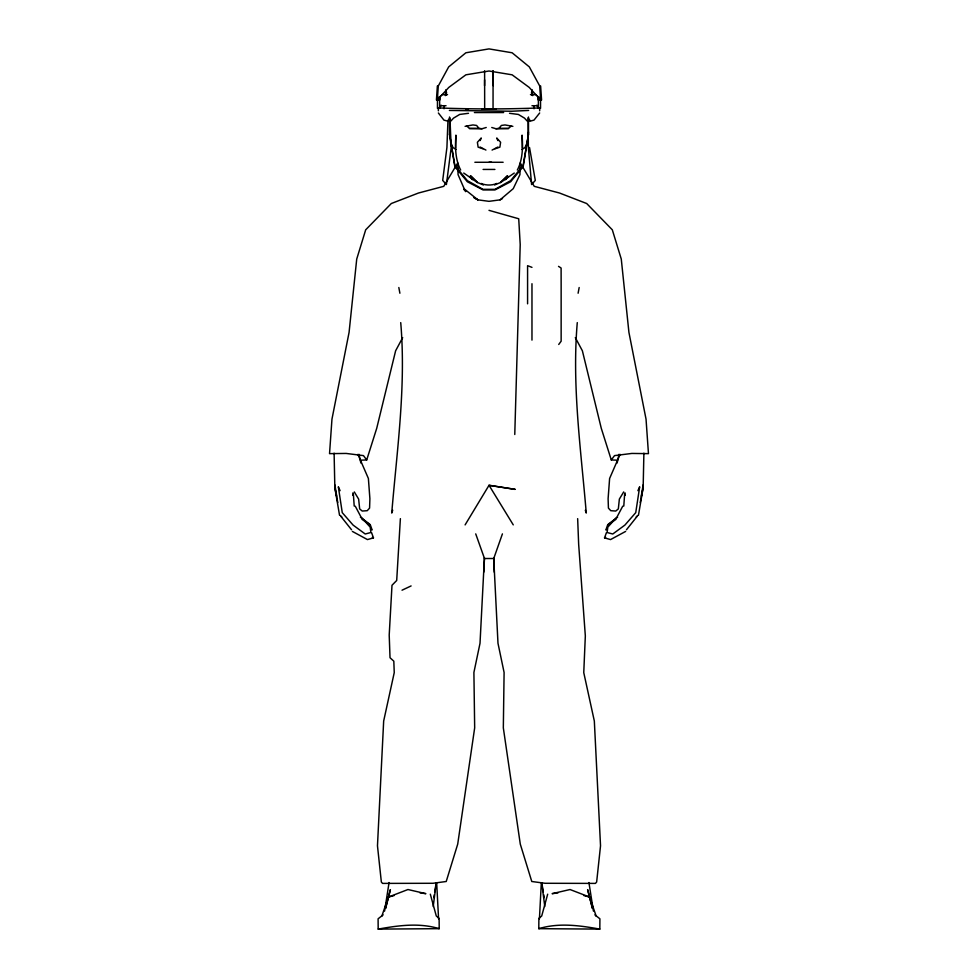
<?xml version="1.0" encoding="UTF-8"?>
<svg xmlns="http://www.w3.org/2000/svg" width="978" height="978" viewBox="0 0 978 978"><rect width="100%" height="100%" fill="white"/><g stroke="black" fill="none" stroke-linecap="round" stroke-linejoin="round"><path stroke-width="1.47" d="M438.364 110.807L438.364 107.922C472.129 109.243 505.919 109.243 539.673 107.922L539.673 110.807M484.611 70.722L484.672 108.974L481.702 109.071M496.078 109.059L493.046 108.961L493.071 70.722M484.55 85.661L484.599 79.841M594.881 914.87L599.905 918.807L599.82 929.1L538.792 928.672L538.878 918.379L541.714 915.97L547.68 894.185M539.428 918.807L541.299 883.232M455.638 147.825L455.907 135.135C455.088 146.761 455.149 159.487 460.662 170.038M640.187 502.545L643.157 487.667L643.891 453.181M514.77 434.501L520.21 244.61L518.719 218.766L489 210.343M400.381 518.646L396.701 580.48L391.995 585.272L389.207 635.064L390.026 657.729L393.816 661.189L394.244 672.632L383.669 721.043L377.471 845.787L381.347 881.985L382.545 883.403L432.961 883.281L446.225 881.496L457.716 844.112L474.672 727.864L473.902 672.473L480.015 643.267L484.428 557.692M483.719 572.191L484.489 558.511L475.724 533.878M577.277 322.618C571.824 386.322 580.993 449.721 586.262 513.059L585.296 510.247M437.459 98.778L437.459 108.411M437.374 85.978L436.432 99.952L438.596 99.952L439.623 98.778L439.623 108.411L441.078 105.135M438.596 99.952L438.78 97.164M624.636 494.061L623.793 506.005L622.693 506.249L617.045 516.91L607.815 527.13L607.118 532.521L612.778 534L624.905 525.088L635.737 512.655L639.673 486.787L637.913 490.65M540.541 108.411L540.541 98.778M352.752 495.296L352.997 492.802M528.499 132.018L527.497 141.957L525.027 147.568L521.861 149.475M444.036 108.778L444.33 105.856M445.357 95.624L445.944 89.78M643.145 484.905L641.238 496.164M446.225 95.074L446.53 92.103M433.205 906.508L436.237 883.232M384.599 911.08L389.073 882.535M433.767 897.657L434.244 894.772M434.721 891.875L436.139 883.207M528.499 134.023L523.144 165.416L510.602 180.685L494.978 189.341L483.022 189.341L467.398 180.685L454.856 165.416L449.501 134.023M439.672 100.184L440.442 96.027M578.108 293.229L579.172 287.52M638.487 515.137L643.157 487.667M617.155 462.985L618.976 454.33M385.552 908.403L390.369 889.638L385.589 908.33M360.613 460.173L366.701 459.966L376.713 428.327L395.625 350.784L402.691 337.618M381.75 916.337L388.413 897.058L407.96 889.528L425.882 893.672L420.014 892.877M392.716 510.247L391.738 513.059C397.007 449.721 406.176 386.322 400.723 322.618M577.656 518.646L578.658 544.281L585.333 635.932L583.756 672.632L594.331 721.043L600.529 845.787L596.653 881.985L595.455 883.403L545.039 883.281L531.775 881.496L520.284 844.112L503.328 727.864L504.098 672.473L497.985 643.267L493.743 558.511L502.423 533.878M625.627 531.421L610.553 539.575L604.538 537.876L606.446 532.594M620.089 454.379L609.612 478.474L608.108 498.719L608.426 508.12L610.761 510.687L615.773 511.042L618.341 508.902L619.355 499.098L623.695 491.934M480.137 140.575L481.274 137.996L477.386 142.287L478.132 147.177L483.034 148.827M517.338 170.038C522.851 159.487 522.912 146.761 522.093 135.135L522.362 147.825M507.582 175.93L505.296 179.72L507.973 176.48M465.1 524.893L489.024 485.296L515.088 489.355L489.024 485.296L513.254 524.868M558.731 344.464L561.14 341.212L561.14 284.451L561.103 268.009L558.524 266.371M617.387 460.173L611.299 459.966L614.526 455.614L631.849 453.437L648.463 453.645L646.042 419.183L628.927 332.41L621.274 259.06L612.314 229.818L586.69 203.522L559.526 193.021L534.245 186.333L520.259 162.935L519.929 174.646L513.254 188.644L500.064 199.854L489 201.334L477.936 199.854L474.293 197.886M449.269 118.766L447.948 120.477L446.922 147.495L442.692 180.429L446.408 184.536L451.2 147.495L449.929 117.91M539.673 112.971L534 120.111L529.844 121.248M626.482 529.746L637.033 516.482M491.763 127.482L495.932 128.741L498.963 128.362L501.384 125.441L505.015 124.939L512.875 126.345M450.846 121.064L453.56 118.106L459.684 114.438L468.511 113.301M636.226 516.922L637.668 515.492M383.119 914.87L378.095 918.807L378.18 929.1L439.208 928.672L439.122 918.379L436.286 915.97L430.32 894.185M511.164 126.211L508.401 128.35L498.963 128.362M608.206 524.232L617.583 517.203M514.269 173.045L500.663 182.458L494.575 184.976M616.006 519.33L607.619 525.027L605.883 529.917L606.873 529.477M500.064 199.854L502.496 198.546M492.081 150.062L497.888 147.018M604.538 537.876L605.651 537.301M402.031 590.199L411.102 585.932M465.088 126.333L472.949 124.939L476.592 125.441L479 128.362L482.032 128.741L486.237 127.482M496.861 183.461C492.007 185.551 485.993 185.551 481.139 183.461M494.966 148.827L499.868 147.177L500.614 142.287L496.726 137.996L497.863 140.575M371.554 532.594L373.462 537.876L367.447 539.575L352.373 531.421M388.413 897.058L394.11 895.579M538.792 928.672C558.939 922.56 579.551 925.481 599.82 929.1M557.986 892.877L552.118 893.672L570.04 889.528L589.587 897.058L596.25 916.337M378.18 929.1C398.449 925.481 419.061 922.56 439.208 928.672M465.65 109.903L468.438 109.597M479 128.362L469.562 128.35L466.812 126.199M474.868 162.275L503.132 162.275M528.646 110.441L511.861 111.235L449.391 110.441M508.536 128.619L495.932 128.741M474.403 112.556L503.633 112.556M489 162.275L491.494 162.214M483.095 169.438L494.905 169.438M482.032 128.741L469.428 128.619M442.068 94.646L447.533 94.646M530.467 94.646L535.932 94.646M536.922 105.135L538.377 108.411L538.377 98.778L539.404 99.952L541.567 99.952L540.626 85.978M440.296 105.722L446.029 105.722M531.971 105.722L537.704 105.722M484.489 558.511L493.743 558.511M509.526 113.301L518.364 114.438L524.489 118.106L527.191 121.064M583.89 895.579L589.587 897.058L592.448 908.403M448.095 121.248L443.939 120.111L438.364 112.971M531.971 267.361L527.582 265.686L527.582 303.816M483.425 184.976L477.337 182.458L463.731 173.045M371.127 529.465L372.117 529.917L370.381 525.027L361.994 519.33M372.349 537.301L373.462 537.876M480.112 147.018L485.919 150.062M474.061 197.642L477.936 199.854L464.293 188.962L458.071 174.646L457.741 162.935L443.755 186.333L418.474 193.021L391.31 203.522L365.686 229.818L356.726 259.06L349.073 332.41L331.958 419.183L329.537 453.645L346.151 453.437L363.474 455.614L366.701 459.966M456.139 149.475L452.973 147.568L450.503 141.957M360.417 517.203L369.794 524.232M340.332 515.492L341.774 516.922M470.027 176.48L472.704 179.72L470.418 175.93M463.816 189.341L465.724 191.651M340.967 516.482L351.518 529.746M528.731 118.766L530.052 120.477M354.305 491.934L358.645 499.098L359.659 508.902L362.227 511.042L367.239 510.687L369.574 508.12L369.892 498.719L368.388 478.474L357.911 454.379M575.308 337.618L582.375 350.784L601.287 428.327L611.299 459.966M340.087 490.65L338.327 486.787L342.263 512.655L353.095 525.088L365.222 534L370.882 532.521L370.185 527.13L360.955 516.91L355.307 506.249L354.207 506.005L353.364 494.061M336.762 496.164L334.855 484.905M589.587 897.058L587.631 889.638L592.411 908.33M337.826 502.545L334.843 487.667L334.109 453.181M359.024 454.33L360.845 462.985M334.843 487.667L339.513 515.137M537.558 96.027L538.328 100.184M398.828 287.52L399.892 293.229M529.526 147.495L535.308 180.429L531.592 184.536L528.352 147.495L528.071 117.91M541.861 883.207L543.279 891.875M543.756 894.772L544.233 897.657M588.927 882.535L593.401 911.08M541.763 883.232L544.795 906.508M532.105 89.78L532.692 95.624M533.719 105.856L534.012 108.778M531.519 92.103L531.812 95.074M625.003 492.802L625.248 495.296M539.22 97.164L539.404 99.952M493.046 108.961L484.672 108.974M493.756 557.692L494.281 572.191M436.701 883.232L438.572 918.807M493.046 71.125L493.156 85.648M531.971 283.718L531.971 340.112M528.499 117.005L528.499 134.328L523.144 166.737L510.602 181.774L495.064 189.879L482.936 189.879L467.398 181.774L454.856 166.737L449.501 134.328L449.501 117.005M438.291 85.978L437.349 99.952L448.768 87.433L465.883 74.817L489 71.003L512.117 74.817L529.232 87.433L540.651 99.952L539.709 85.978L529.318 66.895L512.117 52.775L489 48.9L465.883 52.775L448.682 66.895L438.291 85.978M507.069 176.162L500.663 182.458L507.069 176.162M477.337 182.458L470.931 176.162L477.337 182.458"/></g></svg>
